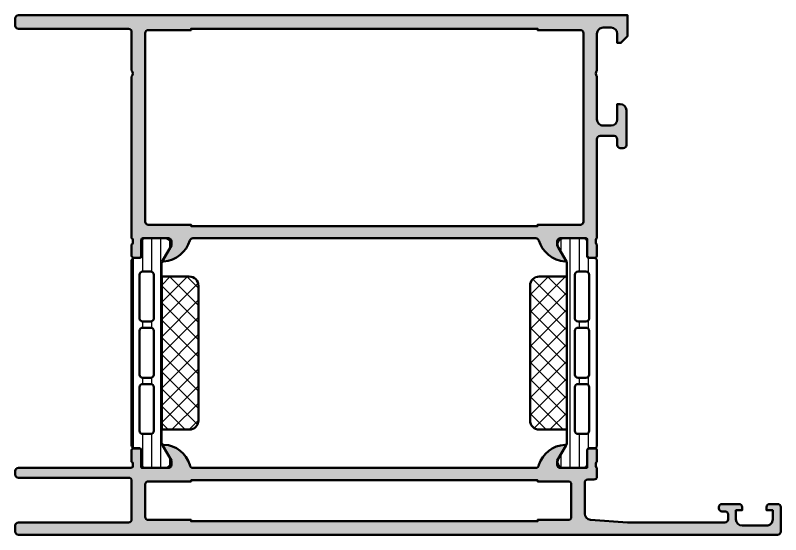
# Model space of a CAD drawing. Extents: x 0 to 125, y 0 to 85.
import ezdxf

# ---------------------------------------------------------------- set-up
doc = ezdxf.new("R2010")
doc.units = 0
for name, color, linetype, lineweight in [('0S-Alu contour', 7, 'Continuous', 50), ('0S-Alu hatch', 252, 'Continuous', 25), ('0S-Plastic contour', 254, 'Continuous', 50), ('0S-Plastic hatch', 253, 'Continuous', 25), ('0S-PT contour', 91, 'Continuous', 50), ('0S-PT hatch', 103, 'Continuous', 25)]:
    doc.layers.add(name, color=color, linetype=linetype, lineweight=lineweight)
pattern_1 = [(90, (0, 0), (-1.4859, 0), [])]
pattern_2 = [(135, (0, 0), (-1.403165018917055, -1.403165018917055), []), (225, (0, 0), (1.403165018917055, -1.403165018917055), [])]

# ---------------------------------------------------------------- blocks, each defined once
blk = doc.blocks.new('183950__6E7B0550_8030_4FB4_97BD_F3B3F0FBDF9A_')
at = {"layer": '0S-Alu hatch'}
h = blk.add_hatch(color=256, dxfattribs=at)
edge = h.paths.add_edge_path()
edge.add_arc((0.4999925653492678, 84.30000743465074), 0.4999925654045427, 89.99914803911378, 180.0008519608678)
edge.add_line((0, 84.30000000000017), (0, 83.10000305175782))
edge.add_arc((0.4999769366177048, 83.09997998837552), 0.4999769371496489, 179.9973570092577, 270.0026429908444)
edge.add_line((0.5, 82.60000305175782), (18.5, 82.60000305175782))
edge.add_ellipse((18.49994489644383, 82.09994794820167), major_axis=(-0.5000551065922316, 0), ratio=1, start_angle=180.0063137065699, end_angle=269.9936862934322, ccw=False)
edge.add_line((19, 82.10000305175784), (19, 75.80000000000001))
edge.add_ellipse((18.47487768903658, 75.30000000000001), major_axis=(-0.7250885749145113, 0), ratio=1, start_angle=136.4038464693329, end_angle=223.5961535306672, ccw=False)
edge.add_line((19, 74.80000000000001), (19, 48.39999847412105))
edge.add_ellipse((18.92113297768274, 48.13245522870931), major_axis=(-0.2789254297740462, 0), ratio=1, start_angle=178.8375208357178, end_angle=253.57541436806, ccw=False)
edge.add_line((19.20000100000001, 48.1267964741211), (19.20000100000001, 47.67320247412108))
edge.add_ellipse((18.92113290435684, 47.66754181464402), major_axis=(-0.278925541737147, 0), ratio=1, start_angle=106.42459455535601, end_angle=181.1628700728862, ccw=False)
edge.add_line((19.00000000000002, 47.39999847412109), (19.00000000000002, 45.51998747411258))
edge.add_arc((19.30000000000002, 45.51998747411258), 0.2999999999999971, 180, 270.0000000000007)
edge.add_line((19.30000000000002, 45.21998747411259), (20.27997431904279, 45.21998747411259))
edge.add_arc((20.27997431904281, 45.5199874741126), 0.29999999999999, 269.9999999999966, 360)
edge.add_line((20.5799743190428, 45.5199874741126), (20.5799743190428, 48.19999847412109))
edge.add_ellipse((20.77997431904281, 48.19999847412109), major_axis=(-0.200000000000017, 0), ratio=1, start_angle=269.999999999999, end_angle=360, ccw=False)
edge.add_line((20.77997431904282, 48.3999984741211), (25, 48.39999847412112))
edge.add_ellipse((24.99999999999999, 47.89999847412111), major_axis=(-0.5000000000000142, 0), ratio=1, start_angle=180, end_angle=269.9999999999984, ccw=False)
edge.add_line((25.5, 47.89999847412111), (25.5, 47.19999847412112))
edge.add_line((25.5, 47.19999847412112), (24.11850454237765, 44.80717815109354))
edge.add_arc((24.2381197846483, 44.7381182587694), 0.1381197846482806, 150.0000000000006, 275.622577550793)
edge.add_arc((23.76177675882613, 49.57660733596862), 4.999999999999696, 275.6225775507946, 342.2515836439313)
edge.add_ellipse((28.9999999999999, 47.89999847412085), major_axis=(-0.5000000000002557, 0), ratio=1, start_angle=269.99999999998903, end_angle=342.2515836439194, ccw=False)
edge.add_line((29, 48.3999984741211), (85, 48.3999984741211))
edge.add_ellipse((84.99999999999996, 47.89999847412044), major_axis=(-0.5000000000006608, 0), ratio=1, start_angle=197.7484163560677, end_angle=269.9999999999951, ccw=False)
edge.add_arc((90.2382232411737, 49.57660733596821), 4.999999999999275, 197.7484163560701, 264.3774224492069)
edge.add_arc((89.76188021535174, 44.73811825876938), 0.138119784648263, 264.3774224491917, 390.0000000000046)
edge.add_line((89.88149545762236, 44.80717815109352), (88.50000000000003, 47.19999847412104))
edge.add_line((88.50000000000003, 47.19999847412104), (88.50000000000001, 47.89999847412111))
edge.add_ellipse((88.99999999999999, 47.89999847412111), major_axis=(-0.4999999999999716, 0), ratio=1, start_angle=270, end_angle=360, ccw=False)
edge.add_line((88.99999999999999, 48.39999847412109), (93.2200256809572, 48.3999984741211))
edge.add_ellipse((93.22002568095722, 48.19999847412113), major_axis=(-0.1999999999999744, 0), ratio=1, start_angle=180, end_angle=270.0000000000041, ccw=False)
edge.add_line((93.4200256809572, 48.19999847412113), (93.42002568095724, 45.51998747411255))
edge.add_arc((93.7200256809572, 45.51998747411255), 0.2999999999999758, 180, 269.9999999999945)
edge.add_line((93.72002568095719, 45.21998747411258), (94.69999999999997, 45.21998747411259))
edge.add_arc((94.69999999999997, 45.5199874741126), 0.3000000000000256, 270, 360)
edge.add_line((95.00000000000001, 45.5199874741126), (94.99999999999999, 47.39999847412109))
edge.add_ellipse((95.07886709564319, 47.66754181464405), major_axis=(-0.2789255417371816, 0), ratio=1, start_angle=-1.1628700728821855, end_angle=73.5754054446395, ccw=False)
edge.add_line((94.79999899999999, 47.67320247412109), (94.79999900000001, 48.12679647412106))
edge.add_ellipse((95.07886702231767, 48.13245522870925), major_axis=(-0.2789254297744402, 0), ratio=1, start_angle=-73.57541436800312, end_angle=1.162479164277613, ccw=False)
edge.add_line((95.00000000000003, 48.39999847412129), (95, 64.60000305175787))
edge.add_ellipse((95.49993996563605, 64.60005545758509), major_axis=(-0.49993996838276, 0), ratio=1, start_angle=-90.0068802574416, end_angle=0.006005986487480186, ccw=False)
edge.add_line((95.5, 65.09999542236329), (97.79998779296876, 65.09999542236329))
edge.add_ellipse((97.79995346022282, 64.59996108961735), major_axis=(-0.500034333924597, 0), ratio=1, start_angle=180.0039339727341, end_angle=269.9960660272514, ccw=False)
edge.add_line((98.29998779296876, 64.59999542236316), (98.29998779296876, 63.59999542236329))
edge.add_arc((98.7999433877049, 63.59995101709943), 0.4999555967081384, 179.9949110796911, 270.0050889203514)
edge.add_line((98.79998779296876, 63.09999542236329), (99.29998779296876, 63.09999542236329))
edge.add_arc((99.29993784175284, 63.60004537357922), 0.5000499537108027, 270.0057234159062, 359.9942765840761)
edge.add_line((99.79998779296876, 63.59999542236313), (99.79998779296876, 69.29999999999998))
edge.add_arc((98.79989636529002, 69.29990857232127), 1.000091431857873, 0.0052379412616105, 89.99476205878491)
edge.add_line((98.79998779296876, 70.30000000000001), (98.29998779296876, 70.30000000000001))
edge.add_line((98.29998779296876, 70.30000000000001), (98.29998779296876, 67.79999999999998))
edge.add_ellipse((97.29991092325953, 67.80007686970924), major_axis=(-1.000076872663495, 0), ratio=1, start_angle=90.00440397137072, end_angle=179.9955960285486, ccw=False)
edge.add_line((97.29998779296876, 66.80000000000001), (96, 66.80000000000001))
edge.add_ellipse((95.99995102651884, 67.79995102651885), major_axis=(-0.9999510277181028, 0), ratio=1, start_angle=-0.0028061112355999285, end_angle=90.00280611120121, ccw=False)
edge.add_line((95, 67.8000000000006), (95, 74.80000000000001))
edge.add_ellipse((95.5249460412609, 75.30000000000001), major_axis=(-0.7249609273853969, 0), ratio=1, start_angle=-43.60576001873949, end_angle=43.60576001873949, ccw=False)
edge.add_line((95, 75.80000000000001), (95, 81.80000000000003))
edge.add_ellipse((95.99996958669612, 81.80003041330389), major_axis=(-0.9999695871586233, 0), ratio=1, start_angle=-90.00174260695343, end_angle=0.001742607019082243, ccw=False)
edge.add_line((96.00000000000004, 82.80000000000001), (97.29998779296876, 82.80000000000001))
edge.add_ellipse((97.29989234192188, 81.79990454895312), major_axis=(-1.000095455601905, 0), ratio=1, start_angle=180.0054684201397, end_angle=269.99453157984703, ccw=False)
edge.add_line((98.29998779296879, 81.79999999999978), (98.2999877929688, 80.30000000000001))
edge.add_line((98.2999877929688, 80.30000000000001), (98.89996337890622, 80.30000000000001))
edge.add_line((98.89996337890622, 80.30000000000001), (100, 81.3999984741211))
edge.add_line((100, 81.3999984741211), (100, 84.80000000000003))
edge.add_line((100, 84.80000000000003), (0.5, 84.80000000000003))
edge = h.paths.add_edge_path()
edge.add_line((21.19998168945313, 51.10000305175781), (21.20001220703125, 81.8999984741211))
edge.add_ellipse((21.70000224489934, 81.90000843625302), major_axis=(-0.4999900379673356, 0), ratio=1, start_angle=-90.00114159897242, end_angle=0.0011415991285730342, ccw=False)
edge.add_line((21.70001220703125, 82.3999984741211), (28.70001220703125, 82.3999984741211))
edge.add_line((28.70001220703125, 82.3999984741211), (28.70001220703125, 82.59999542236329))
edge.add_line((28.70001220703125, 82.59999542236329), (85.29998779296875, 82.59999542236329))
edge.add_line((85.29998779296875, 82.59999542236329), (85.29998779296875, 82.3999984741211))
edge.add_line((85.29998779296875, 82.3999984741211), (92.29998779296876, 82.3999984741211))
edge.add_ellipse((92.29994039955525, 81.8999510807076), major_axis=(-0.5000473956594329, 0), ratio=1, start_angle=180.0054303704153, end_angle=269.99456962960375, ccw=False)
edge.add_line((92.79998779296878, 81.8999984741211), (92.79998779296874, 51.10000305175768))
edge.add_ellipse((92.29993784175277, 51.10005300297377), major_axis=(-0.5000499537108241, 0), ratio=1, start_angle=90.0057234159143, end_angle=179.9942765840763, ccw=False)
edge.add_line((92.29998779296876, 50.60000305175782), (85.29998779296875, 50.60000305175782))
edge.add_line((85.29998779296875, 50.60000305175782), (85.29998779296876, 50.40000610351564))
edge.add_line((85.29998779296876, 50.40000610351564), (28.70001220703127, 50.40000610351565))
edge.add_line((28.70001220703126, 50.40000610351565), (28.70001220703125, 50.60000305175782))
edge.add_line((28.70001220703125, 50.60000305175782), (21.699951171875, 50.60000305175782))
edge.add_ellipse((21.69995862659062, 51.09997998937163), major_axis=(-0.4999769376693985, 0), ratio=1, start_angle=-0.0026428766976778206, end_angle=89.99914571311041, ccw=False)
at = {"layer": '0S-Alu contour', "color": 7}
for points in [[(0, 84.30000000000017), (0, 83.10000305175782)], [(98.29998779296879, 81.79999999999978), (98.2999877929688, 80.30000000000001), (98.89996337890622, 80.30000000000001), (100, 81.3999984741211), (100, 84.80000000000003), (0.5, 84.80000000000003)], [(0.5, 82.60000305175782), (18.5, 82.60000305175782)], [(21.70001220703125, 82.3999984741211), (28.70001220703125, 82.3999984741211), (28.70001220703125, 82.59999542236329), (85.29998779296875, 82.59999542236329), (85.29998779296875, 82.3999984741211), (92.29998779296876, 82.3999984741211)], [(96.00000000000004, 82.80000000000001), (97.29998779296876, 82.80000000000001)], [(19, 82.10000305175784), (19, 75.80000000000001)], [(21.19998168945313, 51.10000305175781), (21.20001220703125, 81.8999984741211)], [(92.79998779296878, 81.8999984741211), (92.79998779296874, 51.10000305175768)], [(95, 75.80000000000001), (95, 81.80000000000003)], [(19, 74.80000000000001), (19, 48.39999847412105)], [(95, 67.8000000000006), (95, 74.80000000000001)], [(98.79998779296876, 70.30000000000001), (98.29998779296876, 70.30000000000001), (98.29998779296876, 67.79999999999998)], [(99.79998779296876, 63.59999542236313), (99.79998779296876, 69.29999999999998)], [(97.29998779296876, 66.80000000000001), (96, 66.80000000000001)], [(95.5, 65.09999542236329), (97.79998779296876, 65.09999542236329)], [(95.00000000000003, 48.39999847412129), (95, 64.60000305175787)], [(98.29998779296876, 64.59999542236316), (98.29998779296876, 63.59999542236329)], [(98.79998779296876, 63.09999542236329), (99.29998779296876, 63.09999542236329)], [(92.29998779296876, 50.60000305175782), (85.29998779296875, 50.60000305175782), (85.29998779296876, 50.40000610351564), (28.70001220703126, 50.40000610351565), (28.70001220703125, 50.60000305175782), (21.699951171875, 50.60000305175782)], [(19.20000100000001, 48.1267964741211), (19.20000100000001, 47.67320247412108)], [(20.5799743190428, 45.5199874741126), (20.5799743190428, 48.19999847412109)], [(20.77997431904282, 48.3999984741211), (25, 48.39999847412112)], [(25.5, 47.89999847412111), (25.5, 47.19999847412112), (24.11850454237765, 44.80717815109354)], [(29, 48.3999984741211), (85, 48.3999984741211)], [(89.88149545762236, 44.80717815109352), (88.50000000000003, 47.19999847412104), (88.50000000000001, 47.89999847412111)], [(88.99999999999999, 48.39999847412109), (93.2200256809572, 48.3999984741211)], [(93.4200256809572, 48.19999847412113), (93.42002568095724, 45.51998747411255)], [(94.79999899999999, 47.67320247412109), (94.79999900000001, 48.12679647412106)], [(19.00000000000002, 47.39999847412109), (19.00000000000002, 45.51998747411258)], [(95.00000000000001, 45.5199874741126), (94.99999999999999, 47.39999847412109)], [(19.30000000000002, 45.21998747411259), (20.27997431904279, 45.21998747411259)], [(93.72002568095719, 45.21998747411258), (94.69999999999997, 45.21998747411259)]]:
    blk.add_lwpolyline(points, dxfattribs=at)
for centre, radius, start, end in [((0.4999925653492678, 84.30000743465074), 0.4999925654045427, 89.99914803911378, 180.0008519608678), ((0.4999769366177048, 83.09997998837552), 0.4999769371496489, 179.9973570092577, 270.0026429908444), ((98.79989636529002, 69.29990857232127), 1.000091431857873, 0.0052379412616105, 89.99476205878491), ((98.7999433877049, 63.59995101709943), 0.4999555967081384, 179.9949110796911, 270.0050889203514), ((99.29993784175284, 63.60004537357922), 0.5000499537108027, 270.0057234159062, 359.9942765840761), ((23.76177675882613, 49.57660733596862), 4.999999999999696, 275.6225775507946, 342.2515836439313), ((90.2382232411737, 49.57660733596821), 4.999999999999275, 197.7484163560701, 264.3774224492069), ((19.30000000000002, 45.51998747411258), 0.2999999999999971, 180, 270.0000000000007), ((20.27997431904281, 45.5199874741126), 0.29999999999999, 269.9999999999966, 0), ((93.7200256809572, 45.51998747411255), 0.2999999999999758, 180, 269.9999999999945), ((94.69999999999997, 45.5199874741126), 0.3000000000000256, 270, 0), ((24.2381197846483, 44.7381182587694), 0.1381197846482806, 150.0000000000006, 275.622577550793), ((89.76188021535174, 44.73811825876938), 0.138119784648263, 264.3774224491917, 30.00000000000453)]:
    blk.add_arc(centre, radius, start, end, dxfattribs=at)
at = {"layer": '0S-Alu contour', "color": 7, "extrusion": (0, 0, -1)}
for centre, radius, start, end in [((-18.49994489644383, 82.09994794820167), 0.5000551065922316, 90.00631370656781, 179.9936862934301), ((-95.99996958669612, 81.80003041330389), 0.9999695871586233, 359.9982573929809, 90.00174260695346), ((-97.29989234192188, 81.79990454895312), 1.000095455601905, 90.00546842015298, 179.9945315798603), ((-21.70000224489934, 81.90000843625302), 0.4999900379673356, 359.9988584008714, 90.00114159897242), ((-92.29994039955525, 81.8999510807076), 0.5000473956594329, 90.00543037039625, 179.9945696295847), ((-18.47487768903658, 75.30000000000001), 0.7250885749145115, 136.4038464693328, 223.5961535306672), ((-95.5249460412609, 75.30000000000001), 0.7249609273853969, 316.3942399812605, 43.6057600187395), ((-95.99995102651884, 67.79995102651885), 0.9999510277181028, 269.9971938887988, 0.0028061112356313), ((-97.29991092325953, 67.80007686970924), 1.000076872663495, 180.0044039714515, 269.9955960286293), ((-95.49993996563605, 64.60005545758509), 0.49993996838276, 359.9939940135125, 90.0068802574416), ((-97.79995346022282, 64.59996108961735), 0.500034333924597, 90.0039339727486, 179.9960660272659), ((-21.69995862659062, 51.09997998937163), 0.4999769376693985, 270.0008542868897, 0.0026428766976818), ((-92.29993784175277, 51.10005300297377), 0.5000499537108241, 180.0057234159238, 269.9942765840857), ((-18.92113297768274, 48.13245522870931), 0.2789254297740462, 106.42458563194, 181.1624791642823), ((-18.92113290435684, 47.66754181464402), 0.278925541737147, 178.8371299271138, 253.575405444644), ((-20.77997431904281, 48.19999847412109), 0.200000000000017, 0, 90.00000000000102), ((-24.99999999999999, 47.89999847412111), 0.5000000000000142, 90.0000000000016, 180), ((-28.9999999999999, 47.89999847412085), 0.5000000000002557, 17.74841635608059, 90.00000000001098), ((-84.99999999999996, 47.89999847412044), 0.5000000000006608, 90.00000000000487, 162.2515836439323), ((-88.99999999999999, 47.89999847412111), 0.4999999999999716, 0, 90), ((-93.22002568095722, 48.19999847412113), 0.1999999999999744, 89.99999999999594, 180), ((-95.07886702231767, 48.13245522870925), 0.2789254297744403, 358.8375208357224, 73.5754143680031), ((-95.07886709564319, 47.66754181464405), 0.2789255417371816, 286.4245945553606, 1.16287007288215)]:
    blk.add_arc(centre, radius, start, end, dxfattribs=at)
blk = doc.blocks.new('244383__093E9187_2E80_45C0_9953_D4724B261069___085568AE_FA2C_475A_9F48_322B4020051C_')
at = {"layer": '0S-Plastic hatch'}
h = blk.add_hatch(dxfattribs=at)
h.set_pattern_fill('ANSI31', color=256, scale=0.4680000000000001, angle=45, style=0)
h.set_pattern_definition(pattern_1)
edge = h.paths.add_edge_path()
edge.add_line((19.00003051755967, 44.69246519502303), (19.00003051755967, 14.6099908964592))
edge.add_arc((19.50002783865048, 14.60998821755), 0.4999973210979799, 179.999693017615, 270.0003069820257)
edge.add_line((19.50003051755967, 14.1099908964592), (20.31036185089301, 14.1099908964592))
edge.add_ellipse((20.31036185089301, 13.8099908964592), major_axis=(-0.3000000000000007, 0), ratio=1, start_angle=180, end_angle=270, ccw=False)
edge.add_line((20.61036185089301, 13.8099908964592), (20.61002990049599, 11.40999251352289))
edge.add_arc((21.11002587793461, 11.40998987389782), 0.4999959774455828, 179.9996975182267, 270.0003024811859)
edge.add_line((21.11002851755968, 10.9099938964592), (24.58657001565915, 10.9099938964592))
edge.add_arc((24.4442593666678, 11.89981197118205), 0.9999960709244758, 278.1816080518996, 392.7270160998405)
edge.add_line((25.28551201565915, 12.4404468964592), (23.96704230117254, 14.72410374320947))
edge.add_ellipse((24.40005501790289, 14.97410371750901), major_axis=(-0.499999999999975, 0), ratio=1, start_angle=-5.991033771124421e-05, end_angle=29.99999659934508, ccw=False)
edge.add_line((23.90005501790319, 14.97410424032535), (23.90005501790319, 44.3283528967419))
edge.add_ellipse((24.40005501790304, 44.32835237397319), major_axis=(-0.500000000000124, 0), ratio=1, start_angle=330.00000340065793, end_angle=359.9999401018306, ccw=False)
edge.add_line((23.96704230117254, 44.57835234827278), (25.28551201565915, 46.86200919502304))
edge.add_arc((24.4442593666678, 47.40264412030019), 0.9999960709244655, 327.2729839001597, 441.8183919481007)
edge.add_line((24.58657001565915, 48.39246219502303), (21.11002851755967, 48.39246219502304))
edge.add_arc((21.1100258779346, 47.89246621758443), 0.4999959774455775, 89.99969751881414, 180.0003024817733)
edge.add_line((20.61002990049599, 47.89246357795422), (20.61036185089301, 45.49246519502304))
edge.add_ellipse((20.31036185089301, 45.49246519502304), major_axis=(-0.3000000000000043, 0), ratio=1, start_angle=90, end_angle=180, ccw=False)
edge.add_line((20.31036185089301, 45.19246519502304), (19.50003051755967, 45.19246519502303))
edge.add_arc((19.50002783865048, 44.69246787393223), 0.4999973210979797, 89.99969301797381, 180.0003069823849)
edge = h.paths.add_edge_path()
edge.add_line((20.30003547666612, 35.3008209228264), (20.30003547666612, 42.45084533688889))
edge.add_ellipse((20.80004780141452, 42.45083301274946), major_axis=(-0.5000123249002697, 0), ratio=1, start_angle=270.00316076264994, end_angle=359.99858779257676, ccw=False)
edge.add_line((20.80002021787706, 42.9508453368889), (22.10002899168077, 42.9508453368889))
edge.add_ellipse((22.09998543224946, 42.4508017774576), major_axis=(-0.5000435613285635, 0), ratio=1, start_angle=180.0049911083805, end_angle=269.9950088916888, ccw=False)
edge.add_line((22.60002899168077, 42.45084533688889), (22.60004425046983, 35.30082092282579))
edge.add_ellipse((22.10000069103853, 35.3008644822577), major_axis=(-0.5000435613285599, 0), ratio=1, start_angle=90.00499110831078, end_angle=179.9950088916196, ccw=False)
edge.add_line((22.10004425046983, 34.8008209228264), (20.80003547666612, 34.8008209228264))
edge.add_ellipse((20.80007903609743, 35.3008644822577), major_axis=(-0.5000435613285641, 0), ratio=1, start_angle=0.004991108380522746, end_angle=89.99500889168883, ccw=False)
edge = h.paths.add_edge_path()
edge.add_line((20.30003547666612, 26.10084724423753), (20.30003547666612, 33.30082092282639))
edge.add_ellipse((20.79998470273194, 33.30087169676058), major_axis=(-0.4999492286440736, 0), ratio=1, start_angle=-90.00581885514828, end_angle=0.005818855188692851, ccw=False)
edge.add_line((20.80003547666612, 33.8008209228264), (22.10004425046983, 33.80082092282639))
edge.add_ellipse((22.10009502440402, 33.30087169676058), major_axis=(-0.4999492286440643, 0), ratio=1, start_angle=179.9941811448115, end_angle=270.0058188551488, ccw=False)
edge.add_line((22.60004425046983, 33.30082092282639), (22.60004425046983, 26.10084724423787))
edge.add_ellipse((22.10009502440402, 26.10079647030334), major_axis=(-0.4999492286440648, 0), ratio=1, start_angle=89.99418114485121, end_angle=180.0058188552513, ccw=False)
edge.add_line((22.10004425046983, 25.60084724423753), (20.80003547666612, 25.60084724423753))
edge.add_ellipse((20.79998470273193, 26.10079647030334), major_axis=(-0.4999492286440654, 0), ratio=1, start_angle=-0.005818855188579164, end_angle=90.0058188551489, ccw=False)
edge = h.paths.add_edge_path()
edge.add_line((20.30003547666612, 16.95082139966355), (20.30003547666612, 24.10084724423752))
edge.add_ellipse((20.80007903609743, 24.10080368480622), major_axis=(-0.5000435613285635, 0), ratio=1, start_angle=270.0049911083112, end_angle=359.9950088916195, ccw=False)
edge.add_line((20.80003547666612, 24.60084724423753), (22.10004425046983, 24.60084724423753))
edge.add_ellipse((22.10000069103853, 24.10080368480622), major_axis=(-0.5000435613285635, 0), ratio=1, start_angle=180.0049911083805, end_angle=269.9950088916888, ccw=False)
edge.add_line((22.60004425046983, 24.10084724423752), (22.60004425046983, 16.95082139966294))
edge.add_ellipse((22.10000069103853, 16.95086495909485), major_axis=(-0.5000435613285616, 0), ratio=1, start_angle=90.00499110831117, end_angle=179.9950088916196, ccw=False)
edge.add_line((22.10004425046983, 16.45082139966355), (20.80003547666612, 16.45082139966355))
edge.add_ellipse((20.80007903609743, 16.95086495909485), major_axis=(-0.5000435613285628, 0), ratio=1, start_angle=0.004991108380522746, end_angle=89.99500889168883, ccw=False)
at = {"layer": '0S-Alu contour', "color": 7}
for points in [[(20.80002021787706, 42.9508453368889), (22.10002899168077, 42.9508453368889)], [(20.30003547666612, 35.3008209228264), (20.30003547666612, 42.45084533688889)], [(22.60002899168077, 42.45084533688889), (22.60004425046983, 35.30082092282579)], [(22.10004425046983, 34.8008209228264), (20.80003547666612, 34.8008209228264)], [(20.80003547666612, 33.8008209228264), (22.10004425046983, 33.80082092282639)], [(20.30003547666612, 26.10084724423753), (20.30003547666612, 33.30082092282639)], [(22.60004425046983, 33.30082092282639), (22.60004425046983, 26.10084724423787)], [(22.10004425046983, 25.60084724423753), (20.80003547666612, 25.60084724423753)], [(20.30003547666612, 16.95082139966355), (20.30003547666612, 24.10084724423752)], [(20.80003547666612, 24.60084724423753), (22.10004425046983, 24.60084724423753)], [(22.60004425046983, 24.10084724423752), (22.60004425046983, 16.95082139966294)], [(22.10004425046983, 16.45082139966355), (20.80003547666612, 16.45082139966355)]]:
    blk.add_lwpolyline(points, dxfattribs=at)
at = {"layer": '0S-Alu contour', "color": 7, "extrusion": (0, 0, -1)}
for centre, radius, start, end in [((-20.80004780141452, 42.45083301274946), 0.5000123249002697, 0.0014122074232716, 89.99683923735004), ((-22.09998543224946, 42.4508017774576), 0.5000435613285635, 90.00499110831119, 179.9950088916195), ((-20.80007903609743, 35.3008644822577), 0.5000435613285641, 270.0049911083112, 359.9950088916195), ((-22.10000069103853, 35.3008644822577), 0.5000435613285599, 180.0049911083805, 269.9950088916892), ((-20.79998470273194, 33.30087169676058), 0.4999492286440736, 359.9941811448113, 90.0058188551484), ((-22.10009502440402, 33.30087169676058), 0.4999492286440643, 89.99418114485123, 180.0058188551886), ((-20.79998470273193, 26.10079647030334), 0.4999492286440654, 269.9941811448511, 0.0058188551886833), ((-22.10009502440402, 26.10079647030334), 0.4999492286440648, 179.9941811447487, 270.0058188551488), ((-20.80007903609743, 24.10080368480622), 0.5000435613285635, 0.0049911083804904, 89.99500889168881), ((-22.10000069103853, 24.10080368480622), 0.5000435613285635, 90.00499110831119, 179.9950088916195), ((-20.80007903609743, 16.95086495909485), 0.5000435613285628, 270.0049911083112, 359.9950088916195), ((-22.10000069103853, 16.95086495909485), 0.5000435613285616, 180.0049911083805, 269.9950088916888)]:
    blk.add_arc(centre, radius, start, end, dxfattribs=at)
at = {"layer": '0S-Plastic contour', "color": 7}
for points in [[(20.61002990049599, 47.89246357795422), (20.61036185089301, 45.49246519502304)], [(24.58657001565915, 48.39246219502303), (21.11002851755967, 48.39246219502304)], [(23.96704230117254, 44.57835234827278), (25.28551201565915, 46.86200919502304)], [(20.31036185089301, 45.19246519502304), (19.50003051755967, 45.19246519502303)], [(19.00003051755967, 44.69246519502303), (19.00003051755967, 14.6099908964592)], [(23.90005501790319, 14.97410424032535), (23.90005501790319, 44.3283528967419)], [(19.50003051755967, 14.1099908964592), (20.31036185089301, 14.1099908964592)], [(20.61036185089301, 13.8099908964592), (20.61002990049599, 11.40999251352289)], [(25.28551201565915, 12.4404468964592), (23.96704230117254, 14.72410374320947)], [(21.11002851755968, 10.9099938964592), (24.58657001565915, 10.9099938964592)]]:
    blk.add_lwpolyline(points, dxfattribs=at)
for centre, radius, start, end in [((21.1100258779346, 47.89246621758443), 0.4999959774455775, 89.99969751881414, 180.0003024817733), ((24.4442593666678, 47.40264412030019), 0.9999960709244655, 327.2729839001597, 81.8183919481007), ((19.50002783865048, 44.69246787393223), 0.4999973210979797, 89.99969301797381, 180.0003069823849), ((19.50002783865048, 14.60998821755), 0.4999973210979799, 179.999693017615, 270.0003069820257), ((21.11002587793461, 11.40998987389782), 0.4999959774455828, 179.9996975182267, 270.0003024811859), ((24.4442593666678, 11.89981197118205), 0.9999960709244758, 278.1816080518996, 32.72701609984053)]:
    blk.add_arc(centre, radius, start, end, dxfattribs=at)
at = {"layer": '0S-Plastic contour', "color": 7, "extrusion": (0, 0, -1)}
for centre, radius, start, end in [((-20.31036185089301, 45.49246519502304), 0.3000000000000043, 180, 270), ((-24.40005501790304, 44.32835237397319), 0.500000000000124, 5.98981694121e-05, 29.99999659934208), ((-20.31036185089301, 13.8099908964592), 0.3000000000000007, 90, 180), ((-24.40005501790289, 14.97410371750901), 0.499999999999975, 330.0000034006549, 5.99103376539e-05)]:
    blk.add_arc(centre, radius, start, end, dxfattribs=at)
blk = doc.blocks.new('244383__69DBF2F0_7E8A_4C11_B23C_1420751187DE___24B4F19F_99B2_4F7A_8851_7F3A85CCBC16_')
at = {"layer": '0S-Plastic hatch'}
h = blk.add_hatch(dxfattribs=at)
h.set_pattern_fill('ANSI31', color=256, scale=0.4680000000000001, angle=45, style=0)
h.set_pattern_definition(pattern_1)
edge = h.paths.add_edge_path()
edge.add_line((95, 44.69246519502305), (95, 14.6099908964592))
edge.add_ellipse((94.50000267890918, 14.60998821754999), major_axis=(-0.499997321097979, 0), ratio=1, start_angle=89.99969301797381, end_angle=180.000306982385, ccw=False)
edge.add_line((94.50000000000001, 14.10999089645919), (93.68966866666665, 14.1099908964592))
edge.add_arc((93.68966866666668, 13.80999089645919), 0.3000000000000114, 90.00000000000273, 180)
edge.add_line((93.38966866666667, 13.80999089645919), (93.3900006170637, 11.40999251352289))
edge.add_ellipse((92.89000463962508, 11.40998987389783), major_axis=(-0.4999959774455975, 0), ratio=1, start_angle=89.99969751881491, end_angle=180.0003024817733, ccw=False)
edge.add_line((92.890002, 10.9099938964592), (89.41346050190054, 10.9099938964592))
edge.add_ellipse((89.55577115089189, 11.89981197118206), major_axis=(-0.9999960709244833, 0), ratio=1, start_angle=-32.72701609983977, end_angle=81.81839194809942, ccw=False)
edge.add_line((88.71451850190053, 12.4404468964592), (90.03298821638712, 14.72410374320947))
edge.add_arc((89.59997549968448, 14.97410371750156), 0.4999999999858908, 330.0000033998071, 360.0000599042538)
edge.add_line((90.0999754996701, 14.97410424026479), (90.0999754996565, 44.3283528967419))
edge.add_arc((89.59997549963487, 44.32835237396791), 0.5000000000225203, 5.98981694121e-05, 29.99999659861936)
edge.add_line((90.0329882163879, 44.57835234827324), (88.71451850190053, 46.86200919502304))
edge.add_ellipse((89.55577115089184, 47.40264412030022), major_axis=(-0.9999960709244614, 0), ratio=1, start_angle=-81.81839194810237, end_angle=32.72701609984267, ccw=False)
edge.add_line((89.41346050190054, 48.39246219502306), (92.89000200000002, 48.39246219502304))
edge.add_ellipse((92.890004639625, 47.8924662175844), major_axis=(-0.4999959774456046, 0), ratio=1, start_angle=179.9996975194317, end_angle=270.00030248117855, ccw=False)
edge.add_line((93.39000061706366, 47.89246357796471), (93.38966866666667, 45.49246519502304))
edge.add_arc((93.6896686666666, 45.49246519502302), 0.29999999999999, 180, 270.0000000000108)
edge.add_line((93.68966866666665, 45.19246519502303), (94.50000000000001, 45.19246519502303))
edge.add_ellipse((94.50000267890913, 44.69246787393216), major_axis=(-0.499997321098043, 0), ratio=1, start_angle=179.9996930176151, end_angle=270.00030698201806, ccw=False)
edge = h.paths.add_edge_path()
edge.add_line((91.4000015258789, 42.4508453368889), (91.39998626708984, 35.3008209228264))
edge.add_arc((91.90002982652119, 35.30086448225774), 0.500043561328599, 180.0049911083805, 269.9950088916839)
edge.add_line((91.89998626708984, 34.8008209228264), (93.19999504089355, 34.8008209228264))
edge.add_arc((93.19995148146224, 35.3008644822577), 0.5000435613285635, 270.0049911083112, 359.9950088916195)
edge.add_line((93.69999504089355, 35.30082092282579), (93.69999504089355, 42.4508453368889))
edge.add_arc((93.1999827161451, 42.45083301274942), 0.5000123249003088, 0.0014122074232716, 89.99683923734312)
edge.add_line((93.20001029968262, 42.9508453368889), (91.9000015258789, 42.9508453368889))
edge.add_arc((91.90004508531023, 42.45080177745758), 0.5000435613285777, 90.00499110831281, 179.9950088916195)
edge = h.paths.add_edge_path()
edge.add_line((93.69999504089355, 26.10084724423753), (93.69999504089355, 33.3008209228264))
edge.add_arc((93.20004581482777, 33.30087169676061), 0.4999492286440488, 359.9941811448113, 450.0058188551524)
edge.add_line((93.19999504089355, 33.8008209228264), (91.89998626708984, 33.8008209228264))
edge.add_arc((91.89993549315568, 33.30087169676056), 0.4999492286440914, 89.99418114485405, 180.0058188551886)
edge.add_line((91.39998626708984, 33.3008209228264), (91.39998626708984, 26.10084724423785))
edge.add_arc((91.89993549315562, 26.10079647030331), 0.4999492286440381, 179.9941811448113, 270.0058188551525)
edge.add_line((91.89998626708984, 25.60084724423753), (93.19999504089355, 25.60084724423752))
edge.add_arc((93.20004581482775, 26.10079647030331), 0.4999492286440488, 269.9941811448492, 360.0058188551886)
edge = h.paths.add_edge_path()
edge.add_line((93.69999504089355, 16.95082139966355), (93.69999504089355, 24.10084724423753))
edge.add_arc((93.19995148146224, 24.1008036848062), 0.5000435613285849, 0.0049911083804904, 89.9950088916872)
edge.add_line((93.19999504089355, 24.60084724423753), (91.89998626708984, 24.60084724423754))
edge.add_arc((91.90002982652115, 24.10080368480624), 0.5000435613285635, 90.00499110831119, 179.9950088916195)
edge.add_line((91.39998626708984, 24.10084724423753), (91.39998626708984, 16.95082139966292))
edge.add_arc((91.90002982652113, 16.95086495909483), 0.5000435613285421, 180.0049911083805, 269.9950088916904)
edge.add_line((91.89998626708984, 16.45082139966355), (93.19999504089355, 16.45082139966354))
edge.add_arc((93.19995148146224, 16.95086495909484), 0.5000435613285635, 270.0049911083112, 359.9950088916195)
at = {"layer": '0S-Alu contour', "color": 7}
for points in [[(93.20001029968262, 42.9508453368889), (91.9000015258789, 42.9508453368889)], [(91.4000015258789, 42.4508453368889), (91.39998626708984, 35.3008209228264)], [(93.69999504089355, 35.30082092282579), (93.69999504089355, 42.4508453368889)], [(91.89998626708984, 34.8008209228264), (93.19999504089355, 34.8008209228264)], [(93.19999504089355, 33.8008209228264), (91.89998626708984, 33.8008209228264)], [(91.39998626708984, 33.3008209228264), (91.39998626708984, 26.10084724423785)], [(93.69999504089355, 26.10084724423753), (93.69999504089355, 33.3008209228264)], [(91.89998626708984, 25.60084724423753), (93.19999504089355, 25.60084724423752)], [(91.39998626708984, 24.10084724423753), (91.39998626708984, 16.95082139966292)], [(93.19999504089355, 24.60084724423753), (91.89998626708984, 24.60084724423754)], [(93.69999504089355, 16.95082139966355), (93.69999504089355, 24.10084724423753)], [(91.89998626708984, 16.45082139966355), (93.19999504089355, 16.45082139966354)]]:
    blk.add_lwpolyline(points, dxfattribs=at)
for centre, radius, start, end in [((91.90004508531023, 42.45080177745758), 0.5000435613285777, 90.00499110831281, 179.9950088916195), ((93.1999827161451, 42.45083301274942), 0.5000123249003088, 0.0014122074232716, 89.99683923734312), ((91.90002982652119, 35.30086448225774), 0.500043561328599, 180.0049911083805, 269.9950088916839), ((93.19995148146224, 35.3008644822577), 0.5000435613285635, 270.0049911083112, 359.9950088916195), ((91.89993549315568, 33.30087169676056), 0.4999492286440914, 89.99418114485405, 180.0058188551886), ((93.20004581482777, 33.30087169676061), 0.4999492286440488, 359.9941811448113, 90.00581885515248), ((91.89993549315562, 26.10079647030331), 0.4999492286440381, 179.9941811448113, 270.0058188551525), ((93.20004581482775, 26.10079647030331), 0.4999492286440488, 269.9941811448492, 0.0058188551886833), ((91.90002982652115, 24.10080368480624), 0.5000435613285635, 90.00499110831119, 179.9950088916195), ((93.19995148146224, 24.1008036848062), 0.5000435613285849, 0.0049911083804904, 89.9950088916872), ((91.90002982652113, 16.95086495909483), 0.5000435613285421, 180.0049911083805, 269.9950088916904), ((93.19995148146224, 16.95086495909484), 0.5000435613285635, 270.0049911083112, 359.9950088916195)]:
    blk.add_arc(centre, radius, start, end, dxfattribs=at)
at = {"layer": '0S-Plastic contour', "color": 7}
for points in [[(89.41346050190054, 48.39246219502306), (92.89000200000002, 48.39246219502304)], [(93.39000061706366, 47.89246357796471), (93.38966866666667, 45.49246519502304)], [(90.0329882163879, 44.57835234827324), (88.71451850190053, 46.86200919502304)], [(93.68966866666665, 45.19246519502303), (94.50000000000001, 45.19246519502303)], [(90.0999754996701, 14.97410424026479), (90.0999754996565, 44.3283528967419)], [(95, 44.69246519502305), (95, 14.6099908964592)], [(88.71451850190053, 12.4404468964592), (90.03298821638712, 14.72410374320947)], [(93.38966866666667, 13.80999089645919), (93.3900006170637, 11.40999251352289)], [(94.50000000000001, 14.10999089645919), (93.68966866666665, 14.1099908964592)], [(92.890002, 10.9099938964592), (89.41346050190054, 10.9099938964592)]]:
    blk.add_lwpolyline(points, dxfattribs=at)
at = {"layer": '0S-Plastic contour', "color": 7, "extrusion": (0, 0, -1)}
for centre, radius, start, end in [((-89.55577115089184, 47.40264412030022), 0.9999960709244614, 327.2729839001573, 81.81839194810253), ((-92.890004639625, 47.8924662175844), 0.4999959774456046, 89.99969751882145, 180.0003024805684), ((-94.50000267890913, 44.69246787393216), 0.499997321098043, 89.99969301798195, 180.0003069823849), ((-94.50000267890918, 14.60998821754999), 0.499997321097979, 179.999693017615, 270.0003069820262), ((-89.55577115089189, 11.89981197118206), 0.9999960709244833, 278.1816080519006, 32.72701609983977), ((-92.89000463962508, 11.40998987389783), 0.4999959774455975, 179.9996975182267, 270.0003024811851)]:
    blk.add_arc(centre, radius, start, end, dxfattribs=at)
at = {"layer": '0S-Plastic contour', "color": 7}
for centre, radius, start, end in [((93.6896686666666, 45.49246519502302), 0.29999999999999, 180, 270.0000000000108), ((89.59997549963487, 44.32835237396791), 0.5000000000225203, 5.98981694121e-05, 29.99999659861936), ((89.59997549968448, 14.97410371750156), 0.4999999999858908, 330.0000033998071, 5.9904253842e-05), ((93.68966866666668, 13.80999089645919), 0.3000000000000114, 90.00000000000273, 180)]:
    blk.add_arc(centre, radius, start, end, dxfattribs=at)
blk = doc.blocks.new('381680__AD050717_5173_454B_881C_CA5BFC65FE1B_')
at = {"layer": '0S-PT hatch'}
h = blk.add_hatch(dxfattribs=at)
h.set_pattern_fill('ANSI37', color=256, scale=0.625, angle=90, style=0)
h.set_pattern_definition(pattern_2)
edge = h.paths.add_edge_path()
edge.add_line((84.06649002305078, 40.65122804574111), (84.06649002305078, 18.65122804574112))
edge.add_arc((85.56649225089691, 18.65123027358723), 1.500002227847768, 180.0000850908697, 269.9999149026729)
edge.add_line((85.56649002305078, 17.15122804574112), (90.06652292481421, 17.15122804574113))
edge.add_line((90.06652292481421, 17.15122804574113), (90.06652292481421, 42.15122804574112))
edge.add_line((90.06652292481421, 42.15122804574112), (85.56649002305078, 42.15122804574112))
edge.add_arc((85.56649329491108, 40.65122477388086), 1.500003271863862, 90.00012497558473, 179.9998750220018)
at = {"layer": '0S-PT contour', "color": 7}
for points in [[(85.56649002305078, 17.15122804574112), (90.06652292481421, 17.15122804574113), (90.06652292481421, 42.15122804574112), (85.56649002305078, 42.15122804574112)], [(84.06649002305078, 40.65122804574111), (84.06649002305078, 18.65122804574112)]]:
    blk.add_lwpolyline(points, dxfattribs=at)
for centre, radius, start, end in [((85.56649329491108, 40.65122477388086), 1.500003271863862, 90.00012497558473, 179.9998750220018), ((85.56649225089691, 18.65123027358723), 1.500002227847768, 180.0000850908697, 269.9999149026729)]:
    blk.add_arc(centre, radius, start, end, dxfattribs=at)
blk = doc.blocks.new('381680__B5B312A6_17D1_41A3_BB5D_891B9EBE5E47_')
at = {"layer": '0S-PT hatch'}
h = blk.add_hatch(dxfattribs=at)
h.set_pattern_fill('ANSI37', color=256, scale=0.625, angle=90, style=0)
h.set_pattern_definition(pattern_2)
edge = h.paths.add_edge_path()
edge.add_line((29.90902465133724, 40.65122804574111), (29.90902465133724, 18.65122804574112))
edge.add_ellipse((28.40902242349113, 18.65123027358723), major_axis=(-1.500002227847757, 0), ratio=1, start_angle=90.00008509732629, end_angle=179.9999149091304, ccw=False)
edge.add_line((28.40902465133723, 17.15122804574113), (23.90899174957381, 17.15122804574113))
edge.add_line((23.90899174957381, 17.15122804574113), (23.90899174957381, 42.15122804574112))
edge.add_line((23.90899174957381, 42.15122804574112), (28.40902465133724, 42.15122804574112))
edge.add_ellipse((28.40902137947691, 40.65122477388078), major_axis=(-1.500003271863897, 0), ratio=1, start_angle=180.0001249779982, end_angle=269.99987502441405, ccw=False)
at = {"layer": '0S-PT contour', "color": 7}
for points in [[(28.40902465133723, 17.15122804574113), (23.90899174957381, 17.15122804574113), (23.90899174957381, 42.15122804574112), (28.40902465133724, 42.15122804574112)], [(29.90902465133724, 40.65122804574111), (29.90902465133724, 18.65122804574112)]]:
    blk.add_lwpolyline(points, dxfattribs=at)
at = {"layer": '0S-PT contour', "color": 7, "extrusion": (0, 0, -1)}
for centre, radius, start, end in [((-28.40902137947691, 40.65122477388078), 1.500003271863897, 90.00012497558595, 179.9998750220018), ((-28.40902242349113, 18.65123027358723), 1.500002227847757, 180.0000850908697, 269.9999149026737)]:
    blk.add_arc(centre, radius, start, end, dxfattribs=at)
blk = doc.blocks.new('183960__287B529A_0C75_448A_8591_7D1CBD373DEB_')
at = {"layer": '0S-Alu hatch'}
h = blk.add_hatch(color=256, dxfattribs=at)
edge = h.paths.add_edge_path()
edge.add_arc((0.4998640536478865, 10.40023665435993), 0.4997725526929027, 89.97391865984059, 180.0260813401605)
edge.add_line((9.15527343751e-05, 10.40000915527343), (9.15527343749e-05, 9.800010681152346))
edge.add_arc((0.4998751685395197, 9.79979429695749), 0.4997836626475341, 179.9751934638225, 270.0248065361726)
edge.add_line((0.5000915527343768, 9.300010681152346), (18.50009155273436, 9.300010681152346))
edge.add_ellipse((18.5003292579819, 8.800248386399877), major_axis=(-0.4997623512831251, 0), ratio=1, start_angle=179.9727480312785, end_angle=270.027251968722, ccw=False)
edge.add_line((19.00009155273437, 8.800010681152346), (19, 2.499999999999991))
edge.add_ellipse((18.50000287263179, 2.499997127368207), major_axis=(-0.4999971273764592, 0), ratio=1, start_angle=89.99967081875349, end_angle=180.0003291815056, ccw=False)
edge.add_line((18.5, 2), (0.5, 2))
edge.add_arc((0.5000693414750462, 1.499930658524954), 0.5000693462826195, 90.00794484586513, 179.9920551541987)
edge.add_line((1e-16, 1.499999999999999), (0, 0.5))
edge.add_arc((0.4999971273682053, 0.4999971273682053), 0.4999971273764574, 179.9996708184944, 270.0003291812471)
edge.add_line((0.4999999999999999, 1e-16), (124.4999389648437, 0))
edge.add_arc((124.4998714773262, 0.5000674875174973), 0.5000674920714483, 270.0077324561094, 359.992267543883)
edge.add_line((124.9999389648437, 0.5), (124.9999389648437, 4.5))
edge.add_arc((124.4998714773262, 4.499932512482494), 0.5000674920714554, 0.0077324561169704, 89.99226754389059)
edge.add_line((124.4999389648437, 5), (123.1998901367187, 5))
edge.add_arc((123.1999270355078, 4.499963101210939), 0.5000369001504684, 90.00422797774264, 179.9957720223886)
edge.add_line((122.6998901367187, 4.5), (122.6998901367187, 4))
edge.add_line((122.6998901367187, 4), (123.6998901367187, 4))
edge.add_line((123.6998901367187, 4), (123.6998901367188, 2.50000000000002))
edge.add_ellipse((122.6999271104123, 2.499963026306419), major_axis=(-0.99996302698997, 0), ratio=1, start_angle=89.99788148507469, end_angle=180.0021185150526, ccw=False)
edge.add_line((122.6998901367187, 1.5), (118.6998901367187, 1.5))
edge.add_ellipse((118.6999670064279, 2.500076869709202), major_axis=(-1.000076872663451, 0), ratio=1, start_angle=0.004403971451608868, end_angle=89.99559602863081, ccw=False)
edge.add_line((117.6998901367187, 2.5), (117.6998901367187, 4))
edge.add_line((117.6998901367187, 4), (118.6998901367187, 4))
edge.add_line((118.6998901367187, 4), (118.6998901367187, 4.5))
edge.add_arc((118.1999476115215, 4.500057474802743), 0.499942528500989, 359.9934131155661, 450.006586884382)
edge.add_line((118.1998901367187, 5), (115.39990234375, 5))
edge.add_arc((115.3999189072092, 4.49998343654078), 0.5000165637335654, 90.00189796974266, 179.9981020306515)
edge.add_line((114.89990234375, 4.5), (114.89990234375, 4.300003051757812))
edge.add_arc((115.3999138845143, 4.30001459252216), 0.5000115408975335, 180.0013224435664, 269.9986775563453)
edge.add_line((115.39990234375, 3.800003051757812), (115.89990234375, 3.800003051757812))
edge.add_ellipse((115.8998672445843, 3.299967952592174), major_axis=(-0.5000351003975038, 0), ratio=1, start_angle=180.0040217857437, end_angle=269.9959782142193, ccw=False)
edge.add_line((116.39990234375, 3.300003051757781), (116.39990234375, 2.500000000000011))
edge.add_ellipse((115.8998857802908, 2.500016563459211), major_axis=(-0.5000165637335512, 0), ratio=1, start_angle=90.0018979697378, end_angle=179.9981020306515, ccw=False)
edge.add_line((115.89990234375, 2), (99.99987792968749, 2))
edge.add_line((99.99987792968749, 2), (93.92864990234379, 2.433654785156249))
edge.add_ellipse((93.99999211360527, 3.431221163716493), major_axis=(-1.000114188851193, 0), ratio=1, start_angle=0.005690972194997812, end_angle=85.9093848687491, ccw=False)
edge.add_line((92.9998779296875, 3.431121826171893), (92.9998779296875, 8.499999999999975))
edge.add_ellipse((93.49987505705572, 8.500002872631782), major_axis=(-0.4999971273764699, 0), ratio=1, start_angle=-90.0003291812489, end_angle=0.0003291815056059022, ccw=False)
edge.add_line((93.49987792968751, 9.000000000000002), (94.4998779296875, 9))
edge.add_arc((94.49995299743459, 9.499924932252917), 0.4999249378889365, 269.991396578214, 360.0086034217582)
edge.add_line((94.99987792968751, 9.50000000000003), (94.99987792968751, 10.89999389648437))
edge.add_ellipse((95.07871437623056, 11.1675144884775), major_axis=(-0.2788950563274484, 0), ratio=1, start_angle=-1.1645893740985116, end_angle=73.58012358050718, ccw=False)
edge.add_line((94.7998769296875, 11.17318289647588), (94.7998769296875, 11.62677689647591))
edge.add_ellipse((95.0787450253306, 11.63243755595298), major_axis=(-0.278925541737101, 0), ratio=1, start_angle=-73.57540544464968, end_angle=1.1628700728880972, ccw=False)
edge.add_line((94.99987792968749, 11.89998089647587), (94.99987792968751, 13.77999189648442))
edge.add_arc((94.69987792968749, 13.77999189648442), 0.2999999999999954, 0, 90)
edge.add_line((94.69987792968749, 14.07999189648441), (93.71990361064472, 14.07999189648441))
edge.add_arc((93.7199036106447, 13.7799918964844), 0.3000000000000114, 89.99999999999729, 180)
edge.add_line((93.4199036106447, 13.7799918964844), (93.4199036106447, 11.01999389648439))
edge.add_ellipse((93.29991886943372, 11.0199938964844), major_axis=(-0.1199847412109705, 0), ratio=1, start_angle=90, end_angle=180, ccw=False)
edge.add_line((93.29991886943372, 10.90000915527344), (88.99993896484374, 10.90000915527344))
edge.add_ellipse((88.99987637779373, 11.39994656654622), major_axis=(-0.4999374151904114, 0), ratio=1, start_angle=-0.005424290396490505, end_angle=90.00717284547329, ccw=False)
edge.add_line((88.49993896484374, 11.39999389648437), (88.49993896484376, 12.1000061035156))
edge.add_line((88.49993896484376, 12.1000061035156), (89.88818359374999, 14.50451660156252))
edge.add_arc((89.76427319206374, 14.56238636746649), 0.1367578058167999, 334.966055641974, 464.9187876600168)
edge.add_arc((90.07895368364625, 9.883746336559952), 4.82349489250677, 94.15979931471043, 161.6786476195476)
edge.add_ellipse((84.99990127593568, 11.40006210757131), major_axis=(-0.5000682111383509, 0), ratio=1, start_angle=90.00082166178532, end_angle=179.9921846514032, ccw=False)
edge.add_line((84.99990844726562, 10.89999389648437), (29.00000000000002, 10.89999389648437))
edge.add_ellipse((29.00002234072737, 11.40004675708479), major_axis=(-0.5000528610994749, 0), ratio=1, start_angle=0.0060567383076772785, end_angle=89.99744021184819, ccw=False)
edge.add_arc((24.02202366045538, 10.01344144166795), 4.687699488493721, 17.20463151203021, 86.95772332088941)
edge.add_arc((24.23271141164678, 14.56484806741993), 0.1351674869144667, 73.62730911676407, 206.5094870657186)
edge.add_line((24.11175537109375, 14.5045166015625), (25.49996948242188, 12.10000610351561))
edge.add_line((25.49996948242188, 12.10000610351561), (25.49996948242188, 11.39999389648437))
edge.add_ellipse((25.00002050722895, 11.39995813132505), major_axis=(-0.4999489764722097, 0), ratio=1, start_angle=89.99764980483258, end_angle=180.0040988036674, ccw=False)
edge.add_line((25, 10.90000915527343), (20.70000448973198, 10.89999424337334))
edge.add_ellipse((20.70000448973198, 11.0199938964844), major_axis=(-0.1199996531110567, 0), ratio=1, start_angle=0, end_angle=90.0000000000017, ccw=False)
edge.add_line((20.58000483662091, 11.01999389648441), (20.58000483662091, 13.77999189648441))
edge.add_arc((20.28000483662092, 13.77999189648441), 0.3000000000000025, 0, 90)
edge.add_line((20.28000483662092, 14.07999189648441), (19.30003051757813, 14.07999189648441))
edge.add_arc((19.30003051757813, 13.77999189648441), 0.3000000000000007, 90, 180)
edge.add_line((19.00003051757813, 13.77999189648441), (19.00003051757813, 11.8999808964759))
edge.add_ellipse((18.92116342193496, 11.63243755595296), major_axis=(-0.2789255417371494, 0), ratio=1, start_angle=178.8371299271133, end_angle=253.575405444645, ccw=False)
edge.add_line((19.20003151757813, 11.6267768964759), (19.20003151757813, 11.1731828964759))
edge.add_ellipse((18.92119407100936, 11.167514488477), major_axis=(-0.2788950563531648, 0), ratio=1, start_angle=106.41987641949339, end_angle=181.1645893740976, ccw=False)
edge.add_line((19.00003051755967, 10.8999938964592), (0.500091552734375, 10.90000915527344))
edge = h.paths.add_edge_path()
edge.add_ellipse((21.70000933439946, 2.899991023852579), major_axis=(-0.4999971273764592, 0), ratio=1, start_angle=-0.0003291815056059022, end_angle=90.00032918124771, ccw=False)
edge.add_line((21.20001220703125, 2.899993896484367), (21.20001220703125, 8.19999694824219))
edge.add_ellipse((21.69993713928406, 8.200072015989376), major_axis=(-0.4999249378888247, 0), ratio=1, start_angle=-90.00860342179732, end_angle=0.00860342180050111, ccw=False)
edge.add_line((21.70001220703125, 8.699996948242188), (28.69998168945313, 8.699996948242188))
edge.add_line((28.69998168945313, 8.699996948242188), (28.69998168945313, 8.899993896484375))
edge.add_line((28.69998168945313, 8.899993896484375), (85.29995727539062, 8.899993896484375))
edge.add_line((85.29995727539062, 8.899993896484375), (85.29995727539062, 8.69999694824219))
edge.add_line((85.29995727539062, 8.69999694824219), (90.29992675781246, 8.699996948242195))
edge.add_ellipse((90.29992963044428, 8.199999820873977), major_axis=(-0.4999971273764699, 0), ratio=1, start_angle=179.9996708184945, end_angle=270.00032918125055, ccw=False)
edge.add_line((90.7999267578125, 8.199996948242154), (90.7999267578125, 2.899993896484405))
edge.add_ellipse((90.29985741633742, 2.900063237959448), major_axis=(-0.5000693462826468, 0), ratio=1, start_angle=90.00794484586771, end_angle=179.9920551541988, ccw=False)
edge.add_line((90.29992675781249, 2.399993896484375), (85.29995727539062, 2.399993896484375))
edge.add_line((85.29995727539062, 2.399993896484375), (85.29995727539062, 2.199996948242187))
edge.add_line((85.29995727539062, 2.199996948242187), (28.69998168945313, 2.199996948242187))
edge.add_line((28.69998168945313, 2.199996948242187), (28.69998168945312, 2.399993896484374))
edge.add_line((28.69998168945312, 2.399993896484374), (21.70001220703126, 2.399993896484372))
at = {"layer": '0S-Alu contour', "color": 7}
for points in [[(19.00003051757813, 13.77999189648441), (19.00003051757813, 11.8999808964759)], [(20.28000483662092, 14.07999189648441), (19.30003051757813, 14.07999189648441)], [(20.58000483662091, 11.01999389648441), (20.58000483662091, 13.77999189648441)], [(24.11175537109375, 14.5045166015625), (25.49996948242188, 12.10000610351561), (25.49996948242188, 11.39999389648437)], [(88.49993896484374, 11.39999389648437), (88.49993896484376, 12.1000061035156), (89.88818359374999, 14.50451660156252)], [(93.4199036106447, 13.7799918964844), (93.4199036106447, 11.01999389648439)], [(94.69987792968749, 14.07999189648441), (93.71990361064472, 14.07999189648441)], [(94.99987792968749, 11.89998089647587), (94.99987792968751, 13.77999189648442)], [(19.20003151757813, 11.6267768964759), (19.20003151757813, 11.1731828964759)], [(94.7998769296875, 11.17318289647588), (94.7998769296875, 11.62677689647591)], [(9.15527343751e-05, 10.40000915527343), (9.15527343749e-05, 9.800010681152346)], [(19.00003051755967, 10.8999938964592), (0.5000915527343766, 10.90000915527344)], [(25, 10.90000915527343), (20.70000448973198, 10.89999424337334)], [(84.99990844726562, 10.89999389648437), (29.00000000000001, 10.89999389648437)], [(93.29991886943372, 10.90000915527344), (88.99993896484374, 10.90000915527344)], [(94.99987792968751, 9.50000000000003), (94.99987792968751, 10.89999389648437)], [(0.5000915527343768, 9.300010681152346), (18.50009155273436, 9.300010681152346)], [(19.00009155273437, 8.800010681152346), (19, 2.499999999999991)], [(21.70001220703125, 8.699996948242188), (28.69998168945313, 8.699996948242188), (28.69998168945313, 8.899993896484375), (85.29995727539062, 8.899993896484375), (85.29995727539062, 8.69999694824219), (90.29992675781246, 8.699996948242195)], [(93.49987792968751, 9.000000000000002), (94.4998779296875, 9)], [(21.20001220703125, 2.899993896484367), (21.20001220703125, 8.19999694824219)], [(90.7999267578125, 8.199996948242154), (90.7999267578125, 2.899993896484405)], [(92.9998779296875, 3.431121826171893), (92.9998779296875, 8.499999999999975)], [(114.89990234375, 4.5), (114.89990234375, 4.300003051757812)], [(118.1998901367187, 5), (115.39990234375, 5)], [(115.39990234375, 3.800003051757812), (115.89990234375, 3.800003051757812)], [(117.6998901367187, 2.5), (117.6998901367187, 4), (118.6998901367187, 4), (118.6998901367187, 4.5)], [(122.6998901367187, 4.5), (122.6998901367187, 4), (123.6998901367187, 4), (123.6998901367188, 2.50000000000002)], [(124.4999389648437, 5), (123.1998901367187, 5)], [(124.9999389648437, 0.5), (124.9999389648437, 4.5)], [(116.39990234375, 3.300003051757781), (116.39990234375, 2.500000000000011)], [(1e-16, 1.499999999999999), (0, 0.5)], [(18.5, 2), (0.5, 2)], [(90.29992675781249, 2.399993896484375), (85.29995727539062, 2.399993896484375), (85.29995727539062, 2.199996948242187), (28.69998168945313, 2.199996948242187), (28.69998168945312, 2.399993896484374), (21.70001220703126, 2.399993896484372)], [(115.89990234375, 2), (99.99987792968749, 2), (93.92864990234379, 2.433654785156249)], [(122.6998901367187, 1.5), (118.6998901367187, 1.5)], [(0.4999999999999999, 1e-16), (124.4999389648437, 0)]]:
    blk.add_lwpolyline(points, dxfattribs=at)
for centre, radius, start, end in [((19.30003051757813, 13.77999189648441), 0.3000000000000007, 90, 180), ((20.28000483662092, 13.77999189648441), 0.3000000000000025, 0, 90), ((24.23271141164678, 14.56484806741993), 0.1351674869144667, 73.62730911676407, 206.5094870657186), ((24.02202366045538, 10.01344144166795), 4.687699488493721, 17.20463151203021, 86.95772332088941), ((90.07895368364625, 9.883746336559952), 4.82349489250677, 94.15979931471043, 161.6786476195476), ((89.76427319206374, 14.56238636746649), 0.1367578058167999, 334.966055641974, 104.9187876600168), ((93.7199036106447, 13.7799918964844), 0.3000000000000114, 89.99999999999729, 180), ((94.69987792968749, 13.77999189648442), 0.2999999999999954, 0, 90), ((0.4998640536478865, 10.40023665435993), 0.4997725526929027, 89.97391865984059, 180.0260813401605), ((0.4998751685395197, 9.79979429695749), 0.4997836626475341, 179.9751934638225, 270.0248065361726), ((94.49995299743459, 9.499924932252917), 0.4999249378889365, 269.991396578214, 0.0086034217581315), ((115.3999189072092, 4.49998343654078), 0.5000165637335654, 90.00189796974266, 179.9981020306515), ((115.3999138845143, 4.30001459252216), 0.5000115408975335, 180.0013224435664, 269.9986775563453), ((118.1999476115215, 4.500057474802743), 0.499942528500989, 359.9934131155661, 90.00658688438196), ((123.1999270355078, 4.499963101210939), 0.5000369001504684, 90.00422797774264, 179.9957720223886), ((124.4998714773262, 4.499932512482494), 0.5000674920714554, 0.0077324561169704, 89.99226754389059), ((0.5000693414750462, 1.499930658524954), 0.5000693462826195, 90.00794484586513, 179.9920551541987), ((0.4999971273682053, 0.4999971273682053), 0.4999971273764574, 179.9996708184944, 270.0003291812471), ((124.4998714773262, 0.5000674875174973), 0.5000674920714483, 270.0077324561094, 359.992267543883)]:
    blk.add_arc(centre, radius, start, end, dxfattribs=at)
at = {"layer": '0S-Alu contour', "color": 7, "extrusion": (0, 0, -1)}
for centre, radius, start, end in [((-18.92116342193496, 11.63243755595296), 0.2789255417371494, 106.424594555355, 181.1628700728868), ((-25.00002050722895, 11.39995813132505), 0.4999489764722097, 179.9959011963326, 270.0023501951674), ((-29.00002234072737, 11.40004675708479), 0.5000528610994749, 270.0025597881518, 359.9939432616923), ((-84.99990127593568, 11.40006210757131), 0.5000682111383509, 180.0078153485969, 269.9991783382147), ((-88.99987637779373, 11.39994656654622), 0.4999374151904114, 269.9928271545267, 0.0054242903964142), ((-95.0787450253306, 11.63243755595298), 0.278925541737101, 358.8371299271119, 73.57540544464966), ((-18.92119407100936, 11.167514488477), 0.2788950563531648, 178.8354106259024, 253.5801235805066), ((-20.70000448973198, 11.0199938964844), 0.1199996531110568, 269.9999999999983, 0), ((-93.29991886943372, 11.0199938964844), 0.1199847412109705, 180, 270), ((-95.07871437623056, 11.1675144884775), 0.2788950563274484, 286.4198764194928, 1.164589374098488), ((-18.5003292579819, 8.800248386399877), 0.4997623512831251, 89.97274803127799, 180.0272519687215), ((-93.49987505705572, 8.500002872631782), 0.4999971273764699, 359.9996708184944, 90.00032918124892), ((-21.69993713928406, 8.200072015989376), 0.4999249378888247, 359.9913965781995, 90.00860342179739), ((-90.29992963044428, 8.199999820873977), 0.4999971273764699, 89.99967081874946, 180.0003291815056), ((-115.8998672445843, 3.299967952592174), 0.5000351003975038, 90.0040217857807, 179.9959782142563), ((-21.70000933439946, 2.899991023852579), 0.4999971273764592, 269.9996708187523, 0.0003291815055843), ((-90.29985741633742, 2.900063237959448), 0.5000693462826468, 180.0079448458012, 269.9920551541323), ((-93.99999211360527, 3.431221163716493), 1.000114188851193, 274.090615131251, 359.994309027805), ((-18.50000287263179, 2.499997127368207), 0.4999971273764592, 179.9996708184944, 270.0003291812465), ((-115.8998857802908, 2.500016563459211), 0.5000165637335512, 180.0018979693485, 269.9981020302622), ((-118.6999670064279, 2.500076869709202), 1.000076872663451, 270.0044039713692, 359.9955960285484), ((-122.6999271104123, 2.499963026306419), 0.99996302698997, 179.9978814849474, 270.0021185149253)]:
    blk.add_arc(centre, radius, start, end, dxfattribs=at)
blk = doc.blocks.new('381680__3304FB34_77A0_49C7_9D3C_BD1F4D71A9E6_')
at = {"layer": '0S-Alu contour', "color": 7}
for name in ['183950__6E7B0550_8030_4FB4_97BD_F3B3F0FBDF9A_', '183960__287B529A_0C75_448A_8591_7D1CBD373DEB_']:
    blk.add_blockref(name, (0, 0), dxfattribs=at)
at = {"layer": '0S-Plastic contour', "color": 7}
for name in ['244383__093E9187_2E80_45C0_9953_D4724B261069___085568AE_FA2C_475A_9F48_322B4020051C_', '244383__69DBF2F0_7E8A_4C11_B23C_1420751187DE___24B4F19F_99B2_4F7A_8851_7F3A85CCBC16_']:
    blk.add_blockref(name, (0, 0), dxfattribs=at)
at = {"layer": '0S-PT contour', "color": 7}
for name in ['381680__B5B312A6_17D1_41A3_BB5D_891B9EBE5E47_', '381680__AD050717_5173_454B_881C_CA5BFC65FE1B_']:
    blk.add_blockref(name, (0, 0), dxfattribs=at)

msp = doc.modelspace()

# ---------------------------------------------------------------- block references
at = {"layer": '0S-Alu contour', "color": 7}
msp.add_blockref('381680__3304FB34_77A0_49C7_9D3C_BD1F4D71A9E6_', (0, 0), dxfattribs=at)

doc.saveas('drawing.dxf')
